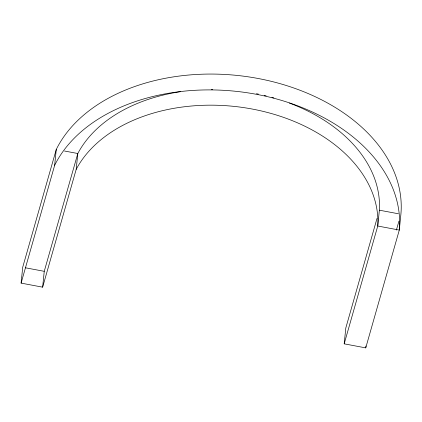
<?xml version="1.0" encoding="UTF-8"?>
<svg xmlns="http://www.w3.org/2000/svg" width="422" height="422" viewBox="0 0 422 422"><rect width="100%" height="100%" fill="white"/><g stroke="black" fill="none" stroke-linecap="round" stroke-linejoin="round"><path stroke-width="0.63" d="M180.368 91.701A155.776 107.526 5.8 0 0 77.806 153.513L76.197 169.354L42.638 287.166L21.1 283.115L22.704 267.279L56.263 149.467A177.53 122.544 5.8 0 1 258.032 78.471A177.53 122.544 5.8 0 1 400.9 214.239L399.296 230.074L365.737 347.886L344.194 343.84L345.803 327.999L377.015 218.422M21.1 283.115L54.66 165.303L56.263 149.467M42.638 287.166L44.247 271.325L77.806 153.513L64.497 151.013M289.402 103.063A155.776 107.526 5.8 0 1 379.362 210.188L377.753 226.028L344.194 343.84M365.737 347.886L365.927 345.987M396.39 230.069L398.917 221.202M379.362 210.188L398.368 213.759M25.241 267.754L44.247 271.325M54.66 165.303A177.53 122.544 5.8 0 1 256.423 94.312A177.53 122.544 5.8 0 1 399.296 230.074L377.753 226.028A155.776 107.526 5.8 0 0 252.229 109.04A155.776 107.526 5.8 0 0 76.197 169.354M211.369 89.332A155.776 107.526 5.8 0 1 212.677 89.332M256.439 93.705A155.776 107.526 5.8 0 1 258.391 94.106M264.23 95.409A155.776 107.526 5.8 0 1 266.171 95.884M271.958 97.403A155.776 107.526 5.8 0 1 273.873 97.941"/></g></svg>
